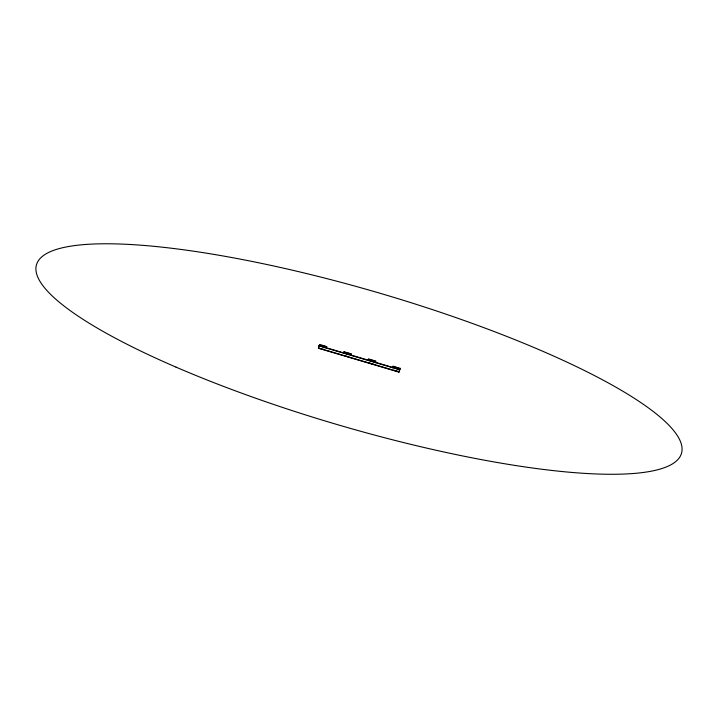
<?xml version="1.0" encoding="UTF-8"?>
<svg xmlns="http://www.w3.org/2000/svg" width="718" height="718" viewBox="0 0 718 718"><rect width="100%" height="100%" fill="white"/><g stroke="black" fill="none" stroke-linecap="round" stroke-linejoin="round"><path stroke-width="1.08" d="M392.656 367.419L393.114 366.252L400.159 368.334L398.921 372.112L318.388 348.248L319.636 344.469L326.681 346.561L326.223 348.14M319.636 344.469L318.388 348.248M343.581 353.283L344.048 351.703L351.093 353.794L350.626 355.374M368.244 360.598L368.711 359.018L375.756 361.1L375.29 362.68M392.656 367.831L393.114 366.252M398.921 372.112L400.159 368.334M326.223 347.727L326.681 346.561M343.59 352.879L344.048 351.703M350.635 354.961L351.093 353.794M368.244 360.185L368.711 359.018M375.299 362.276L375.756 361.1M319.178 345.645L399.702 369.51M319.079 345.888L399.612 369.752M318.487 348.006L324.527 349.801M325.532 350.097L348.93 357.034M349.944 357.331L391.965 369.788M392.97 370.084L399.011 371.87M348.813 356.478A2.307 0.476 16.3 0 1 347.252 356.478M346.426 356.272A2.307 0.476 16.3 0 1 345.071 355.751M373.019 363.927A2.307 0.476 16.3 0 1 369.573 362.985M397.431 371.161A2.307 0.476 16.3 0 1 393.841 370.138M324.339 349.316A2.307 0.476 16.3 0 1 323.253 349.316M322.014 349.038A2.307 0.476 16.3 0 1 320.829 348.598M346.031 353.516A2.307 0.476 16.3 0 0 349.504 354.109A2.307 0.476 16.3 0 0 346.336 352.744A2.307 0.476 16.3 0 0 346.031 353.516M370.694 360.822A2.307 0.476 16.3 0 0 374.168 361.423A2.307 0.476 16.3 0 0 371 360.05A2.307 0.476 16.3 0 0 370.694 360.822M395.106 368.056A2.307 0.476 16.3 0 0 398.58 368.657A2.307 0.476 16.3 0 0 395.412 367.284A2.307 0.476 16.3 0 0 395.106 368.056M321.619 346.282A2.307 0.476 16.3 0 0 325.092 346.875A2.307 0.476 16.3 0 0 321.924 345.511A2.307 0.476 16.3 0 0 321.619 346.282M176.045 367.14A336.015 69.027 16.3 0 0 681.113 454.458A336.015 69.027 16.3 0 0 219.834 255.402A336.015 69.027 16.3 0 0 176.045 367.14"/></g></svg>
